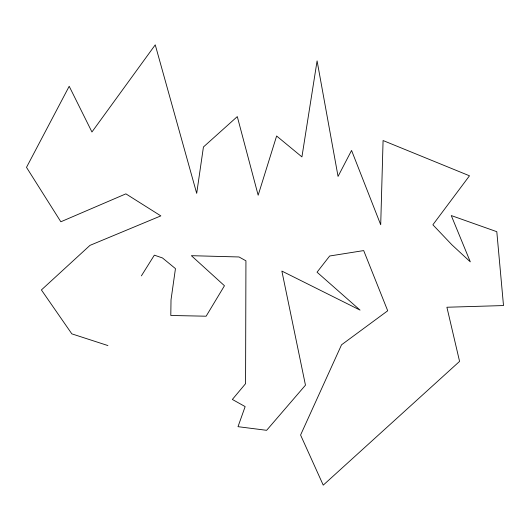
<?xml version="1.0" encoding="UTF-8"?>
<svg xmlns="http://www.w3.org/2000/svg" width="530" height="530" viewBox="0 0 530 530"><rect width="100%" height="100%" fill="white"/><g stroke="black" fill="none" stroke-linecap="round" stroke-linejoin="round"><path stroke-width="0.79" d="M141.384 275.865L154.349 255.155L162.491 257.964L175.456 268.617L171.018 299.854L170.799 315.476L206.13 316.205L224.462 285.743L191.383 255.685L239.023 256.971L245.933 260.806L245.576 383.66L232.359 399.448L245.151 406.596L238.01 426.676L266.63 430.314L305.465 385.171L281.867 271.069L360.042 310.096L317.046 272.195L329.667 255.997L363.686 250.584L387.708 310.779L341.539 344.805L300.583 435.024L323.24 485.142L459.576 361.387L446.903 307.241L503.5 305.558L496.802 231.683L451.268 215.558L470.309 261.86L451.878 244.787L432.871 224.786L469.487 175.794L383.077 140.536L380.706 224.76L351.562 150.434L338.054 176.417L317.086 60.877L301.928 156.9L276.62 135.998L258.163 195.226L237.294 116.6L203.434 146.989L196.696 193.384L155.25 44.858L91.942 131.99L69.198 86.277L26.5 167.361L60.844 221.778L125.888 193.854L160.835 215.889L89.987 245.37L41.406 289.943L71.835 333.86L107.908 345.56"/></g></svg>
